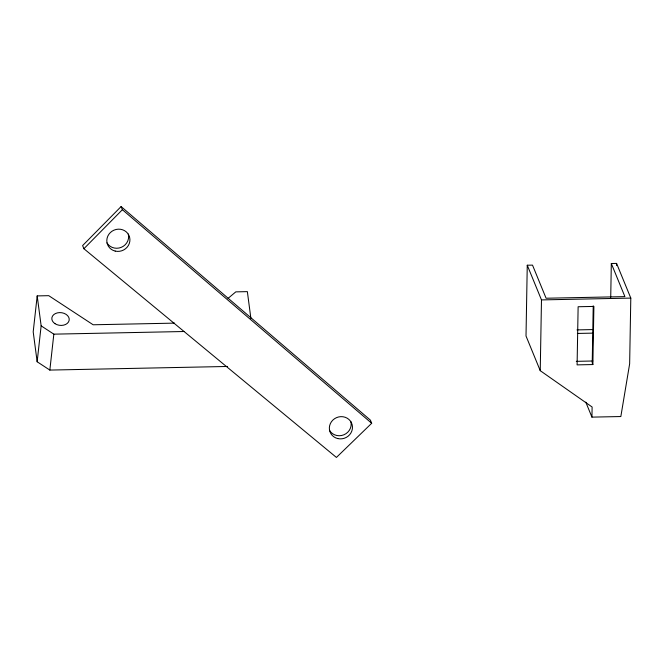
<?xml version="1.0" encoding="UTF-8"?>
<svg xmlns="http://www.w3.org/2000/svg" width="664" height="664" viewBox="0 0 664 664"><rect width="100%" height="100%" fill="white"/><g stroke="black" fill="none" stroke-linecap="round" stroke-linejoin="round"><path stroke-width="1" d="M611.32 263.517L624.899 296.625L546.09 298.236L532.511 265.119L527.257 265.226L526.012 335.992L540.239 370.678L592.122 407.015L591.939 417.125L620.84 416.536L629.646 363.806L630.8 298.094L616.574 263.409L611.32 263.517L610.722 297.397M540.239 370.678L541.484 299.912L527.257 265.226M593.226 305.872L592.222 362.984L592.869 364.553L577.099 364.876L578.128 306.743L593.89 306.419L592.869 364.553M616.541 265.467L616.574 263.409M174.566 323.127L93.159 324.779L48.746 295.671L37.192 295.912L33.2 331.834L37.151 361.764L49.841 370.08L227.586 366.462M37.151 361.764L41.143 325.841L37.192 295.912M49.841 370.08L53.834 334.158L41.143 325.841M121.105 206.562L82.61 245.572L83.896 248.718L336.424 457.438L371.691 423.267L370.404 420.129L121.105 206.562L122.392 209.7L371.691 423.267M83.896 248.718L122.392 209.7M228.026 298.41L235.795 291.869L247.357 291.629L250.909 318.571M541.484 299.912L630.8 298.094M53.834 334.158L183.911 331.51M576.983 329.9L593.574 329.568M577.373 333.444L592.886 333.129M576.302 361.341L592.844 361M585.789 402.127L591.939 417.125M128.293 234.035A11.645 11.031 -22.3 0 1 121.321 247.323A11.645 11.031 -22.3 0 1 106.97 242.899M350.841 421.515A11.645 11.031 -22.3 0 1 343.869 434.804A11.645 11.031 -22.3 0 1 329.518 430.38M54.996 323.675A8.732 6.383 6.3 0 0 69.114 320.504A8.732 6.383 6.3 0 0 57.461 312.86A8.732 6.383 6.3 0 0 54.996 323.675M337.727 438.564A11.645 11.031 -22.3 0 0 352.127 424.653A11.645 11.031 -22.3 0 0 332.88 420.063A11.645 11.031 -22.3 0 0 337.727 438.564M115.187 251.083A11.645 11.031 -22.3 0 0 129.58 237.172A11.645 11.031 -22.3 0 0 110.332 232.583A11.645 11.031 -22.3 0 0 115.187 251.083"/></g></svg>
